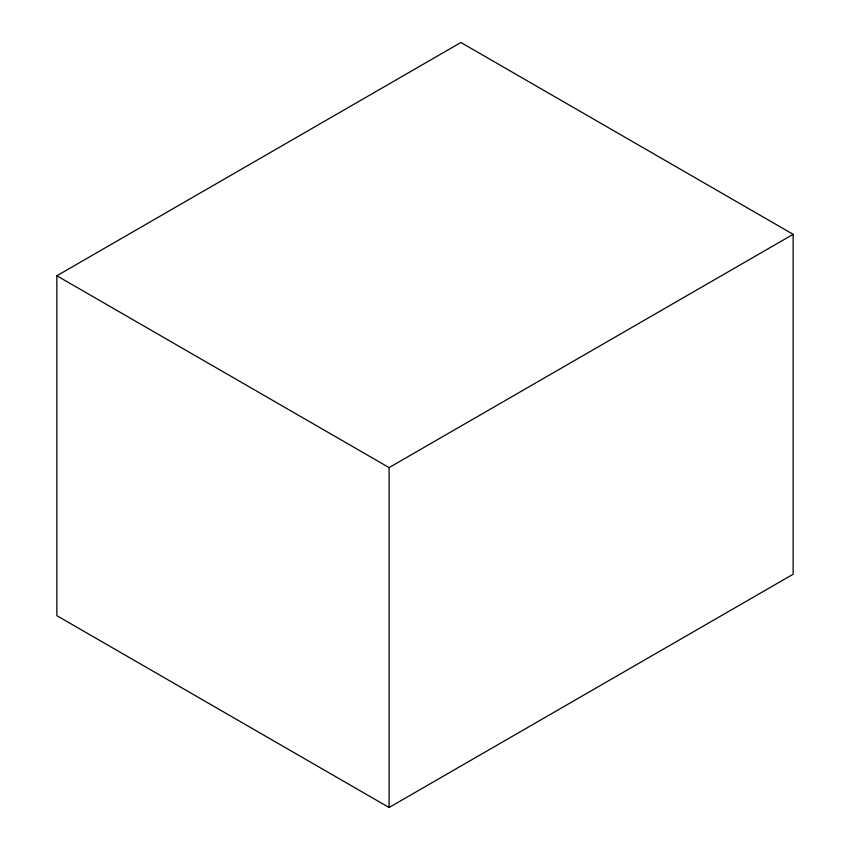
<?xml version="1.0" encoding="UTF-8"?>
<svg xmlns="http://www.w3.org/2000/svg" width="850" height="850" viewBox="0 0 850 850"><rect width="100%" height="100%" fill="white"/><g stroke="black" fill="none" stroke-linecap="round" stroke-linejoin="round"><path stroke-width="1.27" d="M56.854 275.772L460.902 42.5L793.146 234.324L793.146 574.228L389.098 807.5L56.854 615.676L56.854 275.772L389.098 467.596L793.146 234.324M389.098 467.596L389.098 807.5"/></g></svg>
